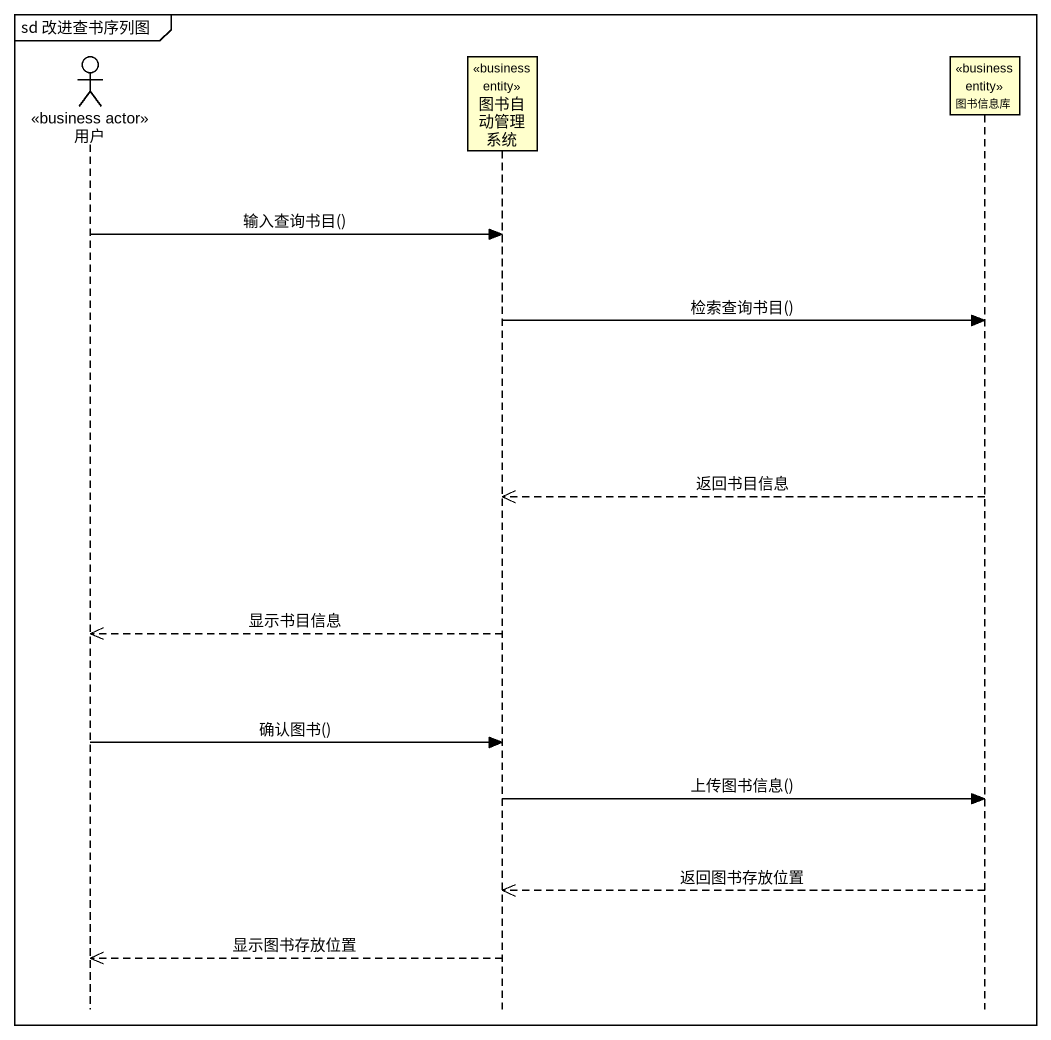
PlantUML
@startuml
mainframe sd 改进查书序列图
hide footbox
actor 用户 <<business actor>>
participant 图书自动管理系统 <<business entity>>
participant 图书信息库 <<business entity>>

用户 -> 图书自动管理系统 : 输入查询书目()
图书自动管理系统 -> 图书信息库 : 检索查询书目()
图书信息库 -->> 图书自动管理系统 : 返回书目信息
图书自动管理系统 -->> 用户 : 显示书目信息
用户 -> 图书自动管理系统 : 确认图书()
图书自动管理系统 -> 图书信息库 : 上传图书信息()
图书信息库 -->> 图书自动管理系统 : 返回图书存放位置
图书自动管理系统 -->> 用户 : 显示图书存放位置
@enduml
